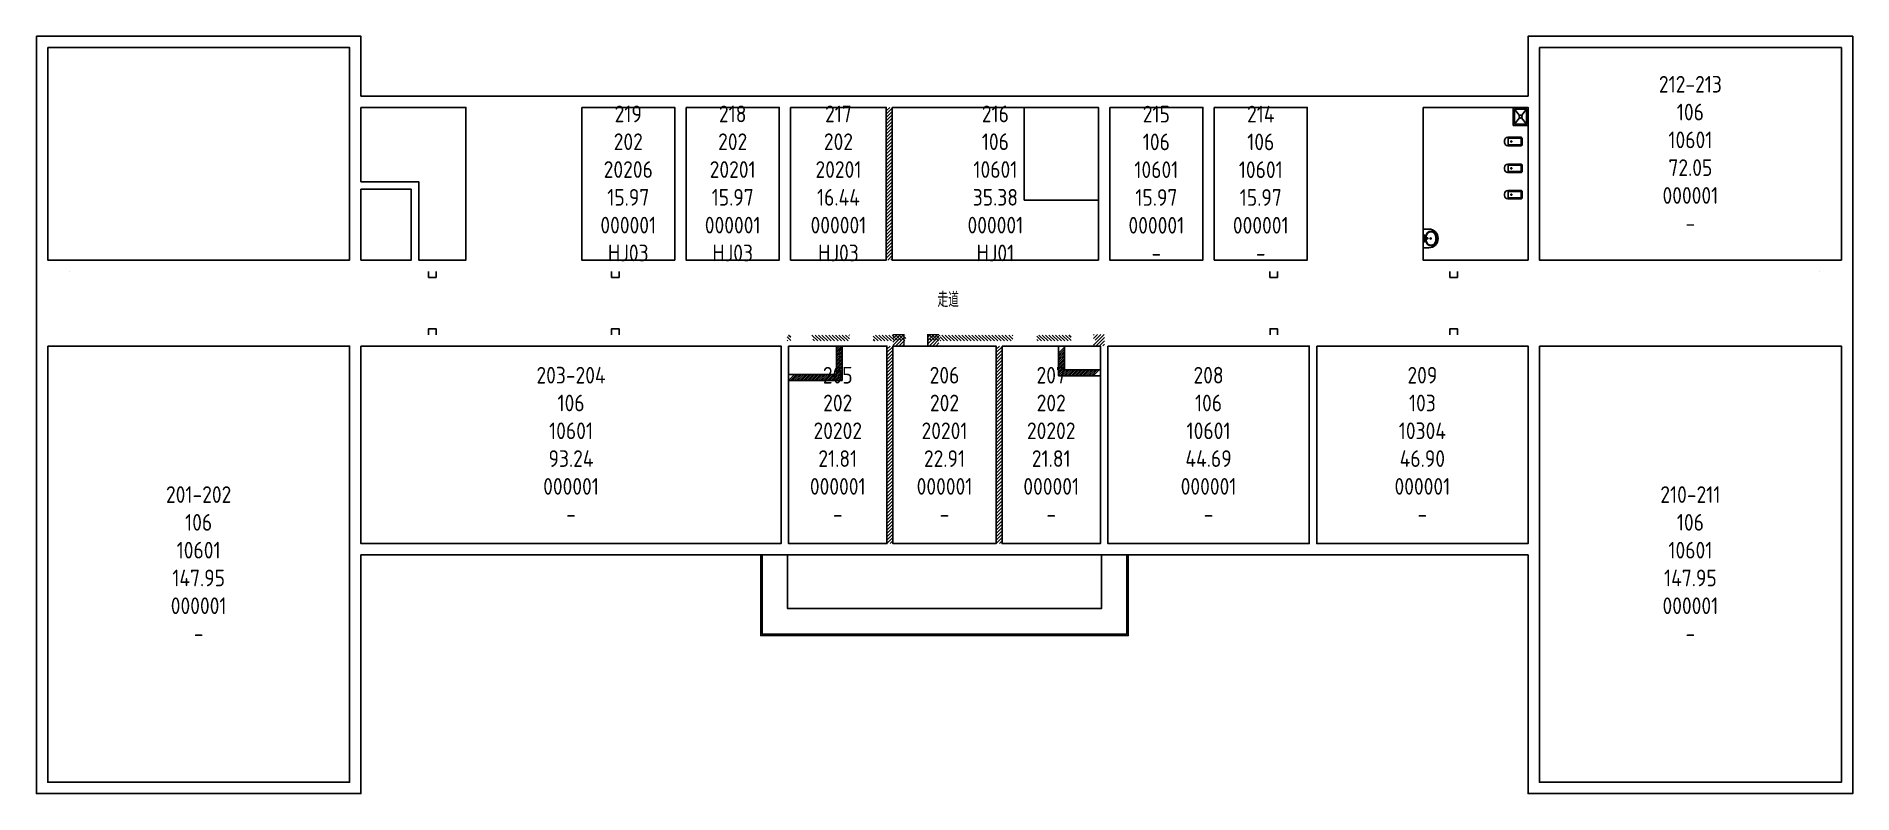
# Model space of a CAD drawing. Extents: x -128683 to -67803, y -155724 to -130344.
import ezdxf

# ---------------------------------------------------------------- set-up
doc = ezdxf.new("R2010")
doc.units = 0
doc.header["$LTSCALE"] = 1000
doc.header["$MEASUREMENT"] = 0
for name, color, linetype in [('GORS', 6, 'Continuous'), ('RM', 5, 'Continuous'), ('RM$', 5, 'Continuous'), ('RM$TXT', 5, 'Continuous'), ('主体', 9, 'Continuous')]:
    doc.layers.add(name, color=color, linetype=linetype)
doc.styles.get("Standard").update_dxf_attribs({"font": 'gbenor.shx', "bigfont": 'gbcbig.shx'})
pattern_1 = [(45, (0, 16297.09), (-56.1266, 56.1266), [])]

msp = doc.modelspace()

# ---------------------------------------------------------------- hatches: boundary and pattern name
at = {"layer": '主体'}
h = msp.add_hatch(dxfattribs=at)
h.set_pattern_fill('ANSI31', color=2, scale=50, style=0)
h.set_pattern_definition(pattern_1)
h.paths.add_polyline_path([(-99993, -132724), (-100193, -132724), (-100193, -137844), (-99993, -137844)])
h = msp.add_hatch(dxfattribs=at)
h.set_pattern_fill('ANSI31', color=2, scale=50, angle=90, style=0)
h.set_pattern_definition([(135, (-339981.665, -51120.85), (-56.1266, -56.1266), [])])
h.paths.add_polyline_path([(-99540, -140554), (-99540, -140354), (-100633, -140354), (-100633, -140554)])
h.paths.add_polyline_path([(-98740, -140354), (-98740, -140554), (-98399, -140554), (-98399, -140354)])
h.paths.add_polyline_path([(-103397, -140554), (-103397, -140354), (-103519, -140354), (-103519, -140554)])
edge = h.paths.add_edge_path()
edge.add_arc((-103397, -140725), 776, 12.72678, 28.55708)
edge.add_line((-102715, -140354), (-101433, -140354))
edge.add_line((-101433, -140354), (-101433, -140554))
edge.add_line((-101433, -140554), (-102640, -140554))
h = msp.add_hatch(dxfattribs=at)
h.set_pattern_fill('ANSI31', color=2, scale=50, style=0)
h.set_pattern_definition(pattern_1)
h.paths.add_polyline_path([(-99603, -140344), (-99973, -140344), (-99973, -140534), (-99603, -140534)])
h.paths.add_polyline_path([(-99603, -140534), (-99973, -140534), (-99973, -140724), (-99603, -140724)])
h.paths.add_polyline_path([(-98433, -140344), (-98803, -140344), (-98803, -140534), (-98433, -140534)])
h.paths.add_polyline_path([(-98433, -140534), (-98803, -140534), (-98803, -140724), (-98433, -140724)])
h = msp.add_hatch(dxfattribs=at)
h.set_pattern_fill('ANSI31', color=2, scale=50, angle=90, style=0)
h.set_pattern_definition([(135, (-334846.665, -51120.85), (-56.1266, -56.1266), [])])
h.paths.add_polyline_path([(-95951, -140554), (-95951, -140354), (-98384, -140354), (-98384, -140554)])
h.paths.add_polyline_path([(-94002, -140554), (-94002, -140354), (-95151, -140354), (-95151, -140554)])
h = msp.add_hatch(dxfattribs=at)
h.set_pattern_fill('ANSI31', color=2, scale=50, style=0)
h.set_pattern_definition([(45, (-3660, 16297.09), (-56.1266, 56.1266), [])])
h.paths.add_polyline_path([(-100173, -147344), (-99973, -147344), (-99973, -140724), (-100173, -140724)])
h = msp.add_hatch(dxfattribs=at)
h.set_pattern_fill('ANSI31', color=2, scale=50, style=0)
h.set_pattern_definition(pattern_1)
h.paths.add_polyline_path([(-96513, -147344), (-96313, -147344), (-96313, -140724), (-96513, -140724)])

# ---------------------------------------------------------------- linework, layer by layer
for p, q in [((-127566, -138224), (-127566, -138224)), ((-68921, -138224), (-68921, -138224))]:
    msp.add_line(p, q)
at = {"layer": 'GORS'}
msp.add_lwpolyline([(-128683, -130344), (-117803, -130344), (-117803, -132344), (-78683, -132344), (-78683, -130344), (-67803, -130344), (-67803, -155724), (-78683, -155724), (-78683, -147724), (-117803, -147724), (-117803, -155724), (-128683, -155724), (-128683, -130344)], dxfattribs=at)
at = {"layer": 'RM'}
for p, q in [((-95743, -132724), (-95743, -132727)), ((-95576, -132722), (-95576, -135839)), ((-95576, -135839), (-93083, -135839))]:
    msp.add_line(p, q, dxfattribs=at)
for points in [[(-128303, -130724), (-118183, -130724), (-118183, -137844), (-128303, -137844)], [(-117803, -132724), (-117803, -135219), (-115868, -135219), (-115868, -137844), (-114283, -137844), (-114283, -132724)], [(-82203, -132724), (-78683, -132724), (-78683, -137844), (-82203, -137844)], [(-117803, -135469), (-116118, -135469), (-116118, -137844), (-117803, -137844)]]:
    msp.add_lwpolyline(points, close=True, dxfattribs=at)
for points in [[(-95743, -132724), (-95746, -132724)], [(-93095, -132724), (-93126, -132724), (-93129, -132724)], [(-93090, -132724), (-93093, -132724), (-93095, -132724)], [(-93086, -132724), (-93090, -132724)]]:
    msp.add_lwpolyline(points, dxfattribs=at)
at = {"layer": 'RM$'}
msp.add_lwpolyline([(-78303, -130724), (-68183, -130724), (-68183, -137844), (-78303, -137844), (-78303, -130724)], dxfattribs=at)
for points in [[(-110403, -132724), (-110403, -137844), (-107283, -137844), (-107283, -132724)], [(-106903, -132724), (-106903, -137844), (-103783, -137844), (-103783, -132724)], [(-103403, -132724), (-103403, -137844), (-100193, -137844), (-100193, -132724), (-103403, -132724)], [(-99993, -132724), (-99993, -137844), (-93083, -137844), (-93083, -132724)], [(-92703, -132724), (-89583, -132724), (-89583, -137844), (-92703, -137844)], [(-89203, -132724), (-86083, -132724), (-86083, -137844), (-89203, -137844)], [(-128303, -140724), (-118183, -140724), (-118183, -155344), (-128303, -155344)], [(-117803, -140724), (-103718, -140724), (-103718, -147344), (-117803, -147344)], [(-103468, -140724), (-100173, -140724), (-100173, -147344), (-103468, -147344)], [(-99973, -140724), (-96513, -140724), (-96513, -147344), (-99973, -147344)], [(-96313, -140724), (-93018, -140724), (-93018, -147344), (-96313, -147344)], [(-92768, -140724), (-86018, -140724), (-86018, -147344), (-92768, -147344)], [(-85768, -140724), (-78683, -140724), (-78683, -147344), (-85768, -147344)], [(-78303, -140724), (-68183, -140724), (-68183, -155344), (-78303, -155344)]]:
    msp.add_lwpolyline(points, close=True, dxfattribs=at)
at = {"layer": '主体', "color": 6}
for p, q in [((-79133, -132784, 0), (-78965, -132995, 0)), ((-78965, -133073, 0), (-79133, -133284, 0)), ((-78733, -132784, 0), (-78902, -132995, 0)), ((-78902, -133073, 0), (-78733, -133284, 0)), ((-79353, -134009, 0), (-79353, -133729, 0)), ((-78923, -133759, 0), (-79353, -133759, 0)), ((-78913, -133969, 0), (-78913, -133769, 0)), ((-79353, -133979, 0), (-78923, -133979, 0)), ((-79353, -134909, 0), (-79353, -134629, 0)), ((-78923, -134659, 0), (-79353, -134659, 0)), ((-79353, -134879, 0), (-78923, -134879, 0)), ((-78913, -134869, 0), (-78913, -134669, 0)), ((-79353, -135790, 0), (-79353, -135511, 0)), ((-78923, -135541, 0), (-79353, -135541, 0)), ((-79353, -135760, 0), (-78923, -135760, 0)), ((-78913, -135750, 0), (-78913, -135551, 0)), ((-82194, -137097), (-82154, -137091)), ((-82194, -137097), (-82043, -137101)), ((-82194, -137140), (-82043, -137136)), ((-82194, -137140), (-82154, -137147)), ((-82154, -137091), (-82043, -137101)), ((-82154, -137147), (-82043, -137136)), ((-82056, -137101), (-82056, -137137)), ((-82043, -137101), (-82043, -137136))]:
    msp.add_line(p, q, dxfattribs=at)
at = {"layer": '主体', "color": 2}
for p, q in [((-93252, -140354), (-93232, -140334)), ((-93252, -140466), (-93120, -140334)), ((-93252, -140691), (-93085, -140524)), ((-93197, -140524), (-93007, -140334)), ((-93163, -140714), (-92973, -140524)), ((-93085, -140524), (-92895, -140334)), ((-93051, -140714), (-92882, -140545)), ((-92973, -140524), (-92882, -140433)), ((-101868, -140832), (-101761, -140724)), ((-101868, -140894), (-101699, -140724)), ((-101868, -140956), (-101668, -140756)), ((-101868, -141017), (-101668, -140817)), ((-101868, -141079), (-101668, -140879)), ((-101868, -141079), (-101668, -140879)), ((-101868, -141141), (-101668, -140941)), ((-101868, -141203), (-101668, -141003)), ((-101868, -141265), (-101668, -141065)), ((-101868, -141327), (-101668, -141127)), ((-101868, -141389), (-101668, -141189)), ((-94418, -140966), (-94218, -140766)), ((-94418, -141028), (-94218, -140828)), ((-94418, -141090), (-94218, -140890)), ((-94418, -141151), (-94218, -140951)), ((-94418, -141213), (-94218, -141013)), ((-94418, -141275), (-94218, -141075)), ((-94418, -141337), (-94218, -141137)), ((-94418, -141399), (-94218, -141199)), ((-92938, -140714), (-92882, -140658)), ((-103468, -141874), (-103268, -141674)), ((-103406, -141874), (-103206, -141674)), ((-103344, -141874), (-103144, -141674)), ((-103282, -141874), (-103082, -141674)), ((-103220, -141874), (-103020, -141674)), ((-103158, -141874), (-102958, -141674)), ((-103096, -141874), (-102896, -141674)), ((-103035, -141874), (-102835, -141674)), ((-102973, -141874), (-102773, -141674)), ((-102911, -141874), (-102711, -141674)), ((-102849, -141874), (-102649, -141674)), ((-102787, -141874), (-102587, -141674)), ((-102725, -141874), (-102525, -141674)), ((-102663, -141874), (-102463, -141674)), ((-102601, -141874), (-102401, -141674)), ((-102540, -141874), (-102340, -141674)), ((-102478, -141874), (-102278, -141674)), ((-102416, -141874), (-102216, -141674)), ((-102354, -141874), (-102154, -141674)), ((-102292, -141874), (-102092, -141674)), ((-102230, -141874), (-102030, -141674)), ((-102168, -141874), (-101968, -141674)), ((-102106, -141874), (-101906, -141674)), ((-102045, -141874), (-101668, -141498)), ((-101983, -141874), (-101668, -141560)), ((-101921, -141874), (-101668, -141622)), ((-101868, -141451), (-101668, -141251)), ((-101868, -141512), (-101668, -141312)), ((-101868, -141574), (-101668, -141374)), ((-101868, -141636), (-101668, -141436)), ((-101859, -141874), (-101668, -141684)), ((-101797, -141874), (-101668, -141746)), ((-101735, -141874), (-101668, -141807)), ((-94418, -141461), (-94218, -141261)), ((-94418, -141523), (-94218, -141323)), ((-94418, -141585), (-94218, -141385)), ((-94418, -141646), (-94218, -141446)), ((-94418, -141708), (-94218, -141508)), ((-94372, -141724), (-94172, -141524)), ((-94311, -141724), (-94111, -141524)), ((-94249, -141724), (-94049, -141524)), ((-94187, -141724), (-93987, -141524)), ((-94125, -141724), (-93925, -141524)), ((-94063, -141724), (-93863, -141524)), ((-94001, -141724), (-93801, -141524)), ((-93939, -141724), (-93739, -141524)), ((-93877, -141724), (-93677, -141524)), ((-93816, -141724), (-93616, -141524)), ((-93754, -141724), (-93554, -141524)), ((-93692, -141724), (-93492, -141524)), ((-93630, -141724), (-93430, -141524)), ((-93568, -141724), (-93368, -141524)), ((-93506, -141724), (-93306, -141524)), ((-93444, -141724), (-93244, -141524)), ((-93383, -141724), (-93183, -141524)), ((-93321, -141724), (-93121, -141524)), ((-93259, -141724), (-93059, -141524))]:
    msp.add_line(p, q, dxfattribs=at)
at = {"layer": '主体', "color": 9}
for p, q in [((-101868, -140724), (-101868, -141674)), ((-101668, -140724), (-101668, -141874)), ((-94418, -140724), (-94418, -141724)), ((-94218, -140724), (-94218, -141524)), ((-103468, -141674), (-101868, -141674)), ((-93018, -141724), (-94418, -141724)), ((-93018, -141524), (-94218, -141524)), ((-103468, -141874), (-101668, -141874))]:
    msp.add_line(p, q, dxfattribs=at)
at = {"layer": '主体'}
msp.add_line((-101673, -141874), (-101668, -141869), dxfattribs=at)
at = {"layer": '主体', "color": 6, "elevation": 0}
for points in [[(-79183, -133334), (-78683, -133334), (-78683, -132734), (-79183, -132734)], [(-79133, -133284), (-78733, -133284), (-78733, -132784), (-79133, -132784)]]:
    msp.add_lwpolyline(points, close=True, dxfattribs=at)
for points in [[(-78923, -134009, 0.414214), (-78883, -133969), (-78883, -133769, 0.414214), (-78923, -133729), (-79363, -133729, 0.414214), (-79473, -133839), (-79473, -133899, 0.414214), (-79363, -134009)], [(-78923, -134909, 0.414214), (-78883, -134869), (-78883, -134669, 0.414214), (-78923, -134629), (-79363, -134629, 0.414214), (-79473, -134739), (-79473, -134799, 0.414214), (-79363, -134909)], [(-78923, -135790, 0.414214), (-78883, -135750), (-78883, -135551, 0.414214), (-78923, -135511), (-79363, -135511, 0.414214), (-79473, -135621), (-79473, -135680, 0.414214), (-79363, -135790)]]:
    msp.add_lwpolyline(points, format="xyb", close=True, dxfattribs=at)
at = {"layer": '主体', "color": 6}
msp.add_lwpolyline([(-82009, -137433, 0.990291), (-82009, -136804), (-82203, -136804), (-82203, -137433)], format="xyb", close=True, dxfattribs=at)
at = {"layer": '主体', "color": 9}
for points in [[(-115283, -138224), (-115283, -138424), (-115534, -138424)], [(-115534, -138424), (-115534, -138224)], [(-109153, -138224), (-109153, -138424), (-109404, -138424)], [(-109404, -138424), (-109404, -138224)], [(-87083, -138224), (-87083, -138424), (-87334, -138424)], [(-87334, -138424), (-87334, -138224)], [(-81053, -138224), (-81053, -138424), (-81304, -138424)], [(-81304, -138424), (-81304, -138224)], [(-115283, -140344), (-115283, -140144), (-115533, -140144), (-115533, -140344)], [(-109153, -140344), (-109153, -140144), (-109403, -140144), (-109403, -140344)], [(-87083, -140344), (-87083, -140144), (-87333, -140144), (-87333, -140344)], [(-81053, -140344), (-81053, -140144), (-81303, -140144), (-81303, -140344)]]:
    msp.add_lwpolyline(points, dxfattribs=at)
at = {"layer": '主体', "color": 4, "const_width": 50}
for points in [[(-99973, -140344), (-99603, -140344), (-99603, -140724), (-99973, -140724)], [(-98433, -140344), (-98803, -140344), (-98803, -140724), (-98433, -140724)]]:
    msp.add_lwpolyline(points, dxfattribs=at)
at = {"layer": '主体', "color": 2}
for points in [[(-104403, -147724), (-104403, -150424), (-92084, -150424), (-92083, -147724)], [(-104353, -147724), (-104353, -150374), (-92134, -150374), (-92133, -147724)], [(-103503, -147724), (-103503, -149524), (-92983, -149524), (-92983, -147724)]]:
    msp.add_lwpolyline(points, dxfattribs=at)
at = {"layer": '主体', "color": 6}
for centre, radius in [((-78933, -133034, 0), 50), ((-79242, -133869, 0), 20), ((-79242, -134769, 0), 20), ((-79242, -135651, 0), 20), ((-82157, -137029), 23.7), ((-82157, -137208), 23.7), ((-82157, -137029), 18.7), ((-82157, -137208), 18.7), ((-81945, -137119), 20.8), ((-81945, -137119), 15.8)]:
    msp.add_circle(centre, radius, dxfattribs=at)
for centre, start, end in [((-78923, -133769, 0), 0, 90), ((-78923, -133969, 0), 270, 0), ((-78923, -134669, 0), 0, 90), ((-78923, -134869, 0), 270, 0), ((-78923, -135551, 0), 0, 90), ((-78923, -135750, 0), 270, 0)]:
    msp.add_arc(centre, 10, start, end, dxfattribs=at)
at = {"layer": '主体', "color": 6, "extrusion": (0, 0, -1)}
msp.add_ellipse((-81937, -137119), major_axis=(0, 249), ratio=0.758402, start_param=-1.469981, end_param=4.610031, dxfattribs=at)
at = {"layer": '主体', "color": 6}
msp.add_open_spline([(-82104, -137096), (-82104, -137087), (-82103, -137078), (-82099, -137058), (-82097, -137046), (-82090, -137024), (-82086, -137013), (-82077, -136993), (-82072, -136983), (-82061, -136964), (-82055, -136956), (-82042, -136940), (-82035, -136933), (-82021, -136920), (-82013, -136915), (-81998, -136905), (-81990, -136902), (-81973, -136896), (-81965, -136893), (-81950, -136891), (-81944, -136890), (-81937, -136890), (-81931, -136890), (-81925, -136891), (-81911, -136893), (-81903, -136895), (-81886, -136901), (-81878, -136905), (-81862, -136914), (-81855, -136920), (-81840, -136932), (-81833, -136939), (-81820, -136955), (-81814, -136964), (-81802, -136982), (-81797, -136992), (-81788, -137012), (-81784, -137023), (-81778, -137046), (-81775, -137057), (-81771, -137081), (-81770, -137093), (-81769, -137117), (-81769, -137129), (-81771, -137153), (-81772, -137165), (-81777, -137188), (-81780, -137200), (-81787, -137222), (-81791, -137232), (-81801, -137253), (-81806, -137262), (-81818, -137280), (-81825, -137288), (-81838, -137303), (-81845, -137310), (-81860, -137322), (-81868, -137327), (-81884, -137335), (-81892, -137339), (-81909, -137344), (-81917, -137345), (-81934, -137347), (-81942, -137347), (-81959, -137345), (-81967, -137344), (-81983, -137338), (-81991, -137335), (-82007, -137326), (-82015, -137321), (-82030, -137309), (-82037, -137303), (-82050, -137288), (-82057, -137279), (-82068, -137262), (-82074, -137252), (-82083, -137232), (-82087, -137222), (-82095, -137200), (-82098, -137188), (-82101, -137169), (-82103, -137160), (-82104, -137142)], degree=3, knots=[1.670151, 1.670151, 1.670151, 1.670151, 1.783096, 1.783096, 1.937811, 1.937811, 2.092525, 2.092525, 2.247239, 2.247239, 2.401954, 2.401954, 2.556668, 2.556668, 2.711383, 2.711383, 2.866097, 2.866097, 3.020811, 3.020811, 3.141593, 3.141593, 3.141593, 3.25338, 3.25338, 3.408932, 3.408932, 3.564484, 3.564484, 3.720037, 3.720037, 3.875589, 3.875589, 4.031141, 4.031141, 4.186693, 4.186693, 4.342245, 4.342245, 4.497797, 4.497797, 4.65335, 4.65335, 4.808902, 4.808902, 4.964454, 4.964454, 5.120006, 5.120006, 5.275558, 5.275558, 5.43111, 5.43111, 5.586663, 5.586663, 5.742215, 5.742215, 5.897767, 5.897767, 6.053319, 6.053319, 6.208871, 6.208871, 6.364423, 6.364423, 6.519138, 6.519138, 6.673852, 6.673852, 6.828567, 6.828567, 6.983281, 6.983281, 7.137995, 7.137995, 7.29271, 7.29271, 7.447424, 7.447424, 7.602138, 7.602138, 7.709716, 7.709716, 7.709716, 7.709716], dxfattribs=at)

# ---------------------------------------------------------------- texts
at = {"layer": 'RM$TXT', "char_height": 558.8, "attachment_point": 2}
for s, insert in [('212-213^M^J106^M^J10601^M^J72.05^M^J000001^M^J-^M^J', (-73243, -131671)), ('219^M^J202^M^J20206^M^J15.97^M^J000001^M^JHJ03^M^J', (-108843, -132665)), ('218^M^J202^M^J20201^M^J15.97^M^J000001^M^JHJ03^M^J', (-105343, -132665)), ('217^M^J202^M^J20201^M^J16.44^M^J000001^M^JHJ03^M^J', (-101798, -132665)), ('216^M^J106^M^J10601^M^J35.38^M^J000001^M^JHJ01^M^J', (-96538, -132665)), ('215^M^J106^M^J10601^M^J15.97^M^J000001^M^J-^M^J', (-91143, -132671)), ('214^M^J106^M^J10601^M^J15.97^M^J000001^M^J-^M^J', (-87643, -132671)), ('203-204^M^J106^M^J10601^M^J93.24^M^J000001^M^J-^M^J', (-110761, -141421)), ('205^M^J202^M^J20202^M^J21.81^M^J000001^M^J-^M^J', (-101821, -141421)), ('206^M^J202^M^J20201^M^J22.91^M^J000001^M^J-^M^J', (-98243, -141421)), ('207^M^J202^M^J20202^M^J21.81^M^J000001^M^J-^M^J', (-94666, -141421)), ('208^M^J106^M^J10601^M^J44.69^M^J000001^M^J-^M^J', (-89393, -141421)), ('209^M^J103^M^J10304^M^J46.90^M^J000001^M^J-^M^J', (-82226, -141421)), ('201-202^M^J106^M^J10601^M^J147.95^M^J000001^M^J-^M^J', (-123243, -145421)), ('210-211^M^J106^M^J10601^M^J147.95^M^J000001^M^J-^M^J', (-73243, -145421))]:
    msp.add_mtext(s, dxfattribs=dict(at, insert=insert))
at = {"layer": '主体', "color": 7}
msp.add_text('走道', height=500, dxfattribs=at).set_placement((-98479, -139418))

doc.saveas('drawing.dxf')
